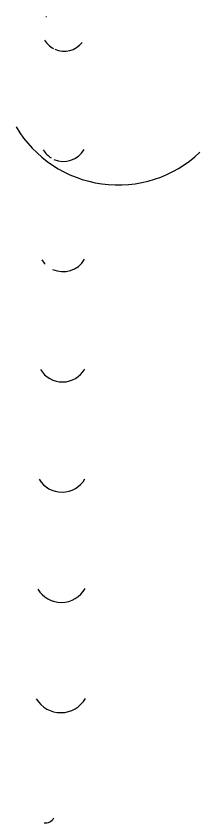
# Model space of a CAD drawing. Extents: x -1.31 to 1.29, y 0 to 2.6.
# Drawn here: x -0.038 to 0.183, y 0 to 0.974 of the extents above; entities that cross this region are included whole.
import ezdxf

# ---------------------------------------------------------------- set-up
doc = ezdxf.new("R2010")
doc.units = 0

msp = doc.modelspace()

# ---------------------------------------------------------------- linework, layer by layer
at = {"layer": 'drawinglayer'}
for centre, radius, start, end in [((-0.00209, 0.97407), 0.000623, 312.97183, 329.99819), ((-0.00209, 0.97407), 0.000623, 235.96631, 240.99229), ((-0.00209, 0.97407), 0.000623, 243.98772, 290.99375), ((-0.00209, 0.97407), 0.000623, 300.99702, 303.99502), ((0.0196, 0.95893), 0.02752, 210.92805, 242.01577), ((0.0196, 0.95893), 0.02752, 246.05036, 322.12123), ((0.08461, 0.91295), 0.14298, 210.69887, 313.5739), ((0.01891, 0.82698), 0.02865, 210.92805, 238.00306), ((0.01891, 0.82698), 0.02865, 245.99307, 330.12304), ((0.01821, 0.69507), 0.02979, 210.92805, 223.96834), ((0.01821, 0.69507), 0.02979, 245.01904, 330.12533), ((0.01752, 0.56319), 0.03096, 210.92805, 330.12768), ((0.01682, 0.43128), 0.0321, 210.92805, 330.12997), ((0.01612, 0.29933), 0.03323, 210.92805, 330.13232), ((0.01543, 0.16742), 0.03437, 210.92805, 330.13461), ((-0.00326, 0.01213), 0.01213, 263.00991, 330.03188)]:
    msp.add_arc(centre, radius, start, end, dxfattribs=at)

doc.saveas('drawing.dxf')
